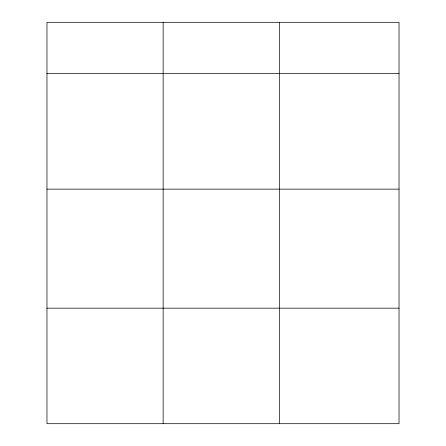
<?xml version="1.0" encoding="UTF-8"?>
<svg xmlns="http://www.w3.org/2000/svg" width="446" height="446" viewBox="0 0 446 446"><rect width="100%" height="100%" fill="white"/><g stroke="black" fill="none" stroke-linecap="round" stroke-linejoin="round"><path stroke-width="0.67" d="M399.031 189.137L399.031 22.3L46.969 22.3L46.969 423.7L399.031 423.7L399.031 189.137L46.969 189.137M46.969 73.601L399.031 73.601M46.969 308.169L399.031 308.169M279.33 22.3L279.33 423.7M163.147 22.3L163.147 423.7"/></g></svg>
